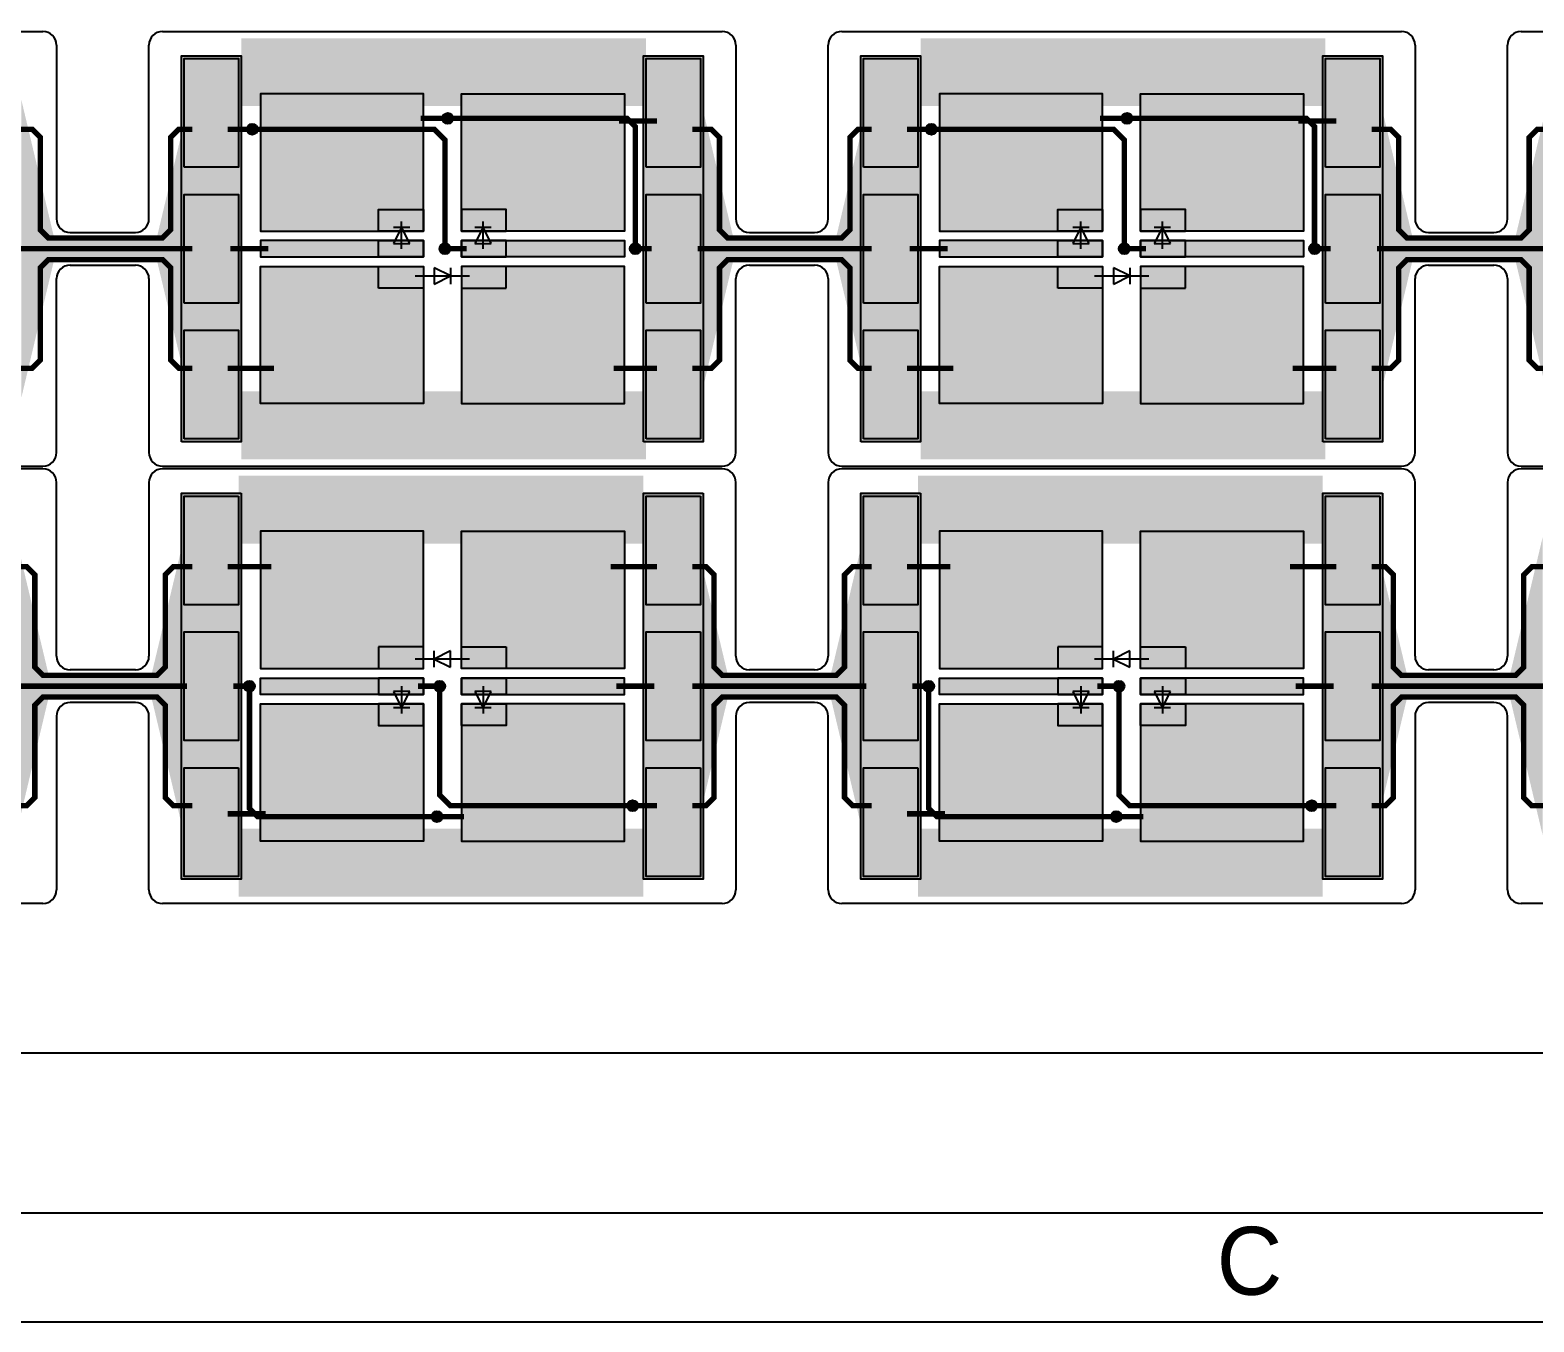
# Model space of a CAD drawing. Extents: x 1822 to 2392, y 725 to 1125.
# Drawn here: x 1937.5 to 1992.9, y 725.2 to 772.8 of the extents above; entities that cross this region are included whole.
import ezdxf

# ---------------------------------------------------------------- set-up
doc = ezdxf.new("R2010")
doc.units = 0
doc.header["$LTSCALE"] = 0.2
doc.layers.get('0').update_dxf_attribs({"linetype": 'CONTINUOUS'})
for name, color, linetype in [('BS', 1, 'CONTINUOUS'), ('Durchsteiger', 3, 'CONTINUOUS'), ('LED', 7, 'CONTINUOUS'), ('LS', 5, 'CONTINUOUS'), ('Rand', 6, 'CONTINUOUS')]:
    doc.layers.add(name, color=color, linetype=linetype)

# ---------------------------------------------------------------- blocks, each defined once
blk = doc.blocks.new('A2Q')
blk.add_line((570, 4), (4, 4))
blk.add_lwpolyline([(0, 0), (570, 0), (570, 400), (0, 400)], close=True)
blk.add_text('C', height=2.5).set_placement((159, 1))

msp = doc.modelspace()

# ---------------------------------------------------------------- hatches: boundary and pattern name
at = {"layer": 'BS'}
h = msp.add_hatch(color=256, dxfattribs=at)
h.paths.add_polyline_path([(1945.2, 771.7), (1943.2, 771.7), (1943.2, 767.7), (1945.2, 767.7)])
h.paths.add_polyline_path([(1945.2, 766.7), (1943.2, 766.7), (1943.2, 762.7), (1945.2, 762.7)])
h.paths.add_polyline_path([(1945.2, 761.7), (1943.2, 761.7), (1943.2, 757.7), (1945.2, 757.7)])
h = msp.add_hatch(color=256, dxfattribs=at)
h.paths.add_polyline_path([(1962.2, 771.7), (1960.2, 771.7), (1960.2, 767.7), (1962.2, 767.7)])
h.paths.add_polyline_path([(1962.2, 766.7), (1960.2, 766.7), (1960.2, 762.7), (1962.2, 762.7)])
h.paths.add_polyline_path([(1962.2, 761.7), (1960.2, 761.7), (1960.2, 757.7), (1962.2, 757.7)])
h = msp.add_hatch(color=256, dxfattribs=at)
h.paths.add_polyline_path([(1970.2, 771.7), (1968.2, 771.7), (1968.2, 767.7), (1970.2, 767.7)])
h.paths.add_polyline_path([(1970.2, 766.7), (1968.2, 766.7), (1968.2, 762.7), (1970.2, 762.7)])
h.paths.add_polyline_path([(1970.2, 761.7), (1968.2, 761.7), (1968.2, 757.7), (1970.2, 757.7)])
h = msp.add_hatch(color=256, dxfattribs=at)
h.paths.add_polyline_path([(1987.2, 771.7), (1985.2, 771.7), (1985.2, 767.7), (1987.2, 767.7)])
h.paths.add_polyline_path([(1987.2, 766.7), (1985.2, 766.7), (1985.2, 762.7), (1987.2, 762.7)])
h.paths.add_polyline_path([(1987.2, 761.7), (1985.2, 761.7), (1985.2, 757.7), (1987.2, 757.7)])
h = msp.add_hatch(color=256, dxfattribs=at)
h.paths.add_polyline_path([(1946, 770.4), (1946, 765.35), (1950.35, 765.35), (1950.35, 766.15), (1952, 766.15), (1952, 770.4)])
h.paths.add_polyline_path([(1946, 765), (1946, 764.4), (1950.35, 764.4), (1950.35, 765)])
h.paths.add_polyline_path([(1946, 764.05), (1946, 759), (1952, 759), (1952, 763.25), (1950.35, 763.25), (1950.35, 764.05)])
h.paths.add_polyline_path([(1955.05, 764.05), (1955.05, 763.25), (1953.4, 763.25), (1953.4, 759), (1959.4, 759), (1959.4, 764.05)])
h.paths.add_polyline_path([(1955.05, 765), (1955.05, 764.4), (1959.4, 764.4), (1959.4, 765)])
h.paths.add_polyline_path([(1953.4, 770.4), (1953.4, 766.15), (1955.05, 766.15), (1955.05, 765.35), (1959.4, 765.35), (1959.4, 770.4)])
h.paths.add_polyline_path([(1953.4, 766.15), (1953.4, 765.35), (1954.125, 765.35), (1954.2, 765.5), (1954.275, 765.35), (1955.05, 765.35), (1955.05, 766.15)], flags=17)
h.paths.add_polyline_path([(1953.4, 765), (1953.4, 764.4), (1955.05, 764.4), (1955.05, 765), (1954.45, 765), (1954.5, 764.9), (1953.9, 764.9), (1953.95, 765)])
h.paths.add_polyline_path([(1953.4, 764.05), (1953.4, 763.25), (1955.05, 763.25), (1955.05, 764.05)], flags=17)
h.paths.add_polyline_path([(1950.35, 764.05), (1950.35, 763.25), (1952, 763.25), (1952, 764.05)], flags=16)
h.paths.add_polyline_path([(1950.35, 765), (1950.35, 764.4), (1952, 764.4), (1952, 765), (1951.45, 765), (1951.5, 764.9), (1950.9, 764.9), (1950.95, 765)])
h.paths.add_polyline_path([(1950.35, 766.15), (1950.35, 765.35), (1951.125, 765.35), (1951.2, 765.5), (1951.275, 765.35), (1952, 765.35), (1952, 766.15)], flags=17)
h = msp.add_hatch(color=256, dxfattribs=at)
h.paths.add_polyline_path([(1971, 770.4), (1971, 765.35), (1975.35, 765.35), (1975.35, 766.15), (1977, 766.15), (1977, 770.4)])
h.paths.add_polyline_path([(1971, 765), (1971, 764.4), (1975.35, 764.4), (1975.35, 765)])
h.paths.add_polyline_path([(1971, 764.05), (1971, 759), (1977, 759), (1977, 763.25), (1975.35, 763.25), (1975.35, 764.05)])
h.paths.add_polyline_path([(1980.05, 764.05), (1980.05, 763.25), (1978.4, 763.25), (1978.4, 759), (1984.4, 759), (1984.4, 764.05)])
h.paths.add_polyline_path([(1980.05, 765), (1980.05, 764.4), (1984.4, 764.4), (1984.4, 765)])
h.paths.add_polyline_path([(1978.4, 770.4), (1978.4, 766.15), (1980.05, 766.15), (1980.05, 765.35), (1984.4, 765.35), (1984.4, 770.4)])
h.paths.add_polyline_path([(1978.4, 766.15), (1978.4, 765.35), (1979.125, 765.35), (1979.2, 765.5), (1979.275, 765.35), (1980.05, 765.35), (1980.05, 766.15)], flags=17)
h.paths.add_polyline_path([(1978.4, 765), (1978.4, 764.4), (1980.05, 764.4), (1980.05, 765), (1979.45, 765), (1979.5, 764.9), (1978.9, 764.9), (1978.95, 765)])
h.paths.add_polyline_path([(1978.4, 764.05), (1978.4, 763.25), (1980.05, 763.25), (1980.05, 764.05)], flags=17)
h.paths.add_polyline_path([(1975.35, 764.05), (1975.35, 763.25), (1977, 763.25), (1977, 764.05)], flags=16)
h.paths.add_polyline_path([(1975.35, 765), (1975.35, 764.4), (1977, 764.4), (1977, 765), (1976.45, 765), (1976.5, 764.9), (1975.9, 764.9), (1975.95, 765)])
h.paths.add_polyline_path([(1975.35, 766.15), (1975.35, 765.35), (1976.125, 765.35), (1976.2, 765.5), (1976.275, 765.35), (1977, 765.35), (1977, 766.15)], flags=17)
h = msp.add_hatch(color=256, dxfattribs=at)
h.paths.add_polyline_path([(1943.2, 741.6), (1945.2, 741.6), (1945.2, 745.6), (1943.2, 745.6)])
h.paths.add_polyline_path([(1943.2, 746.6), (1945.2, 746.6), (1945.2, 750.6), (1943.2, 750.6)])
h.paths.add_polyline_path([(1943.2, 751.6), (1945.2, 751.6), (1945.2, 755.6), (1943.2, 755.6)])
h = msp.add_hatch(color=256, dxfattribs=at)
h.paths.add_polyline_path([(1960.2, 741.6), (1962.2, 741.6), (1962.2, 745.6), (1960.2, 745.6)])
h.paths.add_polyline_path([(1960.2, 746.6), (1962.2, 746.6), (1962.2, 750.6), (1960.2, 750.6)])
h.paths.add_polyline_path([(1960.2, 751.6), (1962.2, 751.6), (1962.2, 755.6), (1960.2, 755.6)])
h = msp.add_hatch(color=256, dxfattribs=at)
h.paths.add_polyline_path([(1968.2, 741.6), (1970.2, 741.6), (1970.2, 745.6), (1968.2, 745.6)])
h.paths.add_polyline_path([(1968.2, 746.6), (1970.2, 746.6), (1970.2, 750.6), (1968.2, 750.6)])
h.paths.add_polyline_path([(1968.2, 751.6), (1970.2, 751.6), (1970.2, 755.6), (1968.2, 755.6)])
h = msp.add_hatch(color=256, dxfattribs=at)
h.paths.add_polyline_path([(1985.2, 741.6), (1987.2, 741.6), (1987.2, 745.6), (1985.2, 745.6)])
h.paths.add_polyline_path([(1985.2, 746.6), (1987.2, 746.6), (1987.2, 750.6), (1985.2, 750.6)])
h.paths.add_polyline_path([(1985.2, 751.6), (1987.2, 751.6), (1987.2, 755.6), (1985.2, 755.6)])
h = msp.add_hatch(color=256, dxfattribs=at)
h.paths.add_polyline_path([(1959.4, 742.9), (1959.4, 747.95), (1955.05, 747.95), (1955.05, 747.15), (1953.4, 747.15), (1953.4, 742.9)])
h.paths.add_polyline_path([(1959.4, 748.3), (1959.4, 748.9), (1955.05, 748.9), (1955.05, 748.3)])
h.paths.add_polyline_path([(1959.4, 749.25), (1959.4, 754.3), (1953.4, 754.3), (1953.4, 750.05), (1955.05, 750.05), (1955.05, 749.25)])
h.paths.add_polyline_path([(1950.35, 749.25), (1950.35, 750.05), (1952, 750.05), (1952, 754.3), (1946, 754.3), (1946, 749.25)])
h.paths.add_polyline_path([(1950.35, 748.3), (1950.35, 748.9), (1946, 748.9), (1946, 748.3)])
h.paths.add_polyline_path([(1952, 742.9), (1952, 747.15), (1950.35, 747.15), (1950.35, 747.95), (1946, 747.95), (1946, 742.9)])
h.paths.add_polyline_path([(1952, 747.15), (1952, 747.95), (1951.275, 747.95), (1951.2, 747.8), (1951.125, 747.95), (1950.35, 747.95), (1950.35, 747.15)], flags=17)
h.paths.add_polyline_path([(1952, 748.3), (1952, 748.9), (1950.35, 748.9), (1950.35, 748.3), (1950.95, 748.3), (1950.9, 748.4), (1951.5, 748.4), (1951.45, 748.3)])
h.paths.add_polyline_path([(1952, 749.25), (1952, 750.05), (1950.35, 750.05), (1950.35, 749.25)], flags=17)
h.paths.add_polyline_path([(1955.05, 749.25), (1955.05, 750.05), (1953.4, 750.05), (1953.4, 749.25)], flags=16)
h.paths.add_polyline_path([(1955.05, 748.3), (1955.05, 748.9), (1953.4, 748.9), (1953.4, 748.3), (1953.95, 748.3), (1953.9, 748.4), (1954.5, 748.4), (1954.45, 748.3)])
h.paths.add_polyline_path([(1955.05, 747.15), (1955.05, 747.95), (1954.275, 747.95), (1954.2, 747.8), (1954.125, 747.95), (1953.4, 747.95), (1953.4, 747.15)], flags=17)
h = msp.add_hatch(color=256, dxfattribs=at)
h.paths.add_polyline_path([(1984.4, 742.9), (1984.4, 747.95), (1980.05, 747.95), (1980.05, 747.15), (1978.4, 747.15), (1978.4, 742.9)])
h.paths.add_polyline_path([(1984.4, 748.3), (1984.4, 748.9), (1980.05, 748.9), (1980.05, 748.3)])
h.paths.add_polyline_path([(1984.4, 749.25), (1984.4, 754.3), (1978.4, 754.3), (1978.4, 750.05), (1980.05, 750.05), (1980.05, 749.25)])
h.paths.add_polyline_path([(1975.35, 749.25), (1975.35, 750.05), (1977, 750.05), (1977, 754.3), (1971, 754.3), (1971, 749.25)])
h.paths.add_polyline_path([(1975.35, 748.3), (1975.35, 748.9), (1971, 748.9), (1971, 748.3)])
h.paths.add_polyline_path([(1977, 742.9), (1977, 747.15), (1975.35, 747.15), (1975.35, 747.95), (1971, 747.95), (1971, 742.9)])
h.paths.add_polyline_path([(1977, 747.15), (1977, 747.95), (1976.275, 747.95), (1976.2, 747.8), (1976.125, 747.95), (1975.35, 747.95), (1975.35, 747.15)], flags=17)
h.paths.add_polyline_path([(1977, 748.3), (1977, 748.9), (1975.35, 748.9), (1975.35, 748.3), (1975.95, 748.3), (1975.9, 748.4), (1976.5, 748.4), (1976.45, 748.3)])
h.paths.add_polyline_path([(1977, 749.25), (1977, 750.05), (1975.35, 750.05), (1975.35, 749.25)], flags=17)
h.paths.add_polyline_path([(1980.05, 749.25), (1980.05, 750.05), (1978.4, 750.05), (1978.4, 749.25)], flags=16)
h.paths.add_polyline_path([(1980.05, 748.3), (1980.05, 748.9), (1978.4, 748.9), (1978.4, 748.3), (1978.95, 748.3), (1978.9, 748.4), (1979.5, 748.4), (1979.45, 748.3)])
h.paths.add_polyline_path([(1980.05, 747.15), (1980.05, 747.95), (1979.275, 747.95), (1979.2, 747.8), (1979.125, 747.95), (1978.4, 747.95), (1978.4, 747.15)], flags=17)
at = {"layer": 'Durchsteiger'}
for points in [[(1952.9, 769.7, 1), (1952.9, 769.3, 1)], [(1977.9, 769.7, 1), (1977.9, 769.3, 1)], [(1945.7, 769.3, 1), (1945.7, 768.9, 1)], [(1970.7, 769.3, 1), (1970.7, 768.9, 1)], [(1952.8, 764.9, 1), (1952.8, 764.5, 1)], [(1959.8, 764.9, 1), (1959.8, 764.5, 1)], [(1977.8, 764.9, 1), (1977.8, 764.5, 1)], [(1984.8, 764.9, 1), (1984.8, 764.5, 1)], [(1945.6, 748.4, 1), (1945.6, 748.8, 1)], [(1952.6, 748.4, 1), (1952.6, 748.8, 1)], [(1970.6, 748.4, 1), (1970.6, 748.8, 1)], [(1977.6, 748.4, 1), (1977.6, 748.8, 1)], [(1952.5, 743.6, 1), (1952.5, 744, 1)], [(1959.7, 744, 1), (1959.7, 744.4, 1)], [(1977.5, 743.6, 1), (1977.5, 744, 1)], [(1984.7, 744, 1), (1984.7, 744.4, 1)]]:
    msp.add_hatch(color=256, dxfattribs=at).paths.add_polyline_path(points)
at = {"layer": 'LS'}
for points in [[(1945.3, 771.8), (1943.1, 771.8), (1943.1, 757.6), (1945.3, 757.6)], [(1962.3, 771.8), (1960.1, 771.8), (1960.1, 757.6), (1962.3, 757.6)], [(1970.3, 771.8), (1968.1, 771.8), (1968.1, 757.6), (1970.3, 757.6)], [(1987.3, 771.8), (1985.1, 771.8), (1985.1, 757.6), (1987.3, 757.6)], [(1945.3, 755.7), (1943.1, 755.7), (1943.1, 741.5), (1945.3, 741.5)], [(1962.3, 755.7), (1960.1, 755.7), (1960.1, 741.5), (1962.3, 741.5)], [(1970.3, 755.7), (1968.1, 755.7), (1968.1, 741.5), (1970.3, 741.5)], [(1987.3, 755.7), (1985.1, 755.7), (1985.1, 741.5), (1987.3, 741.5)]]:
    msp.add_hatch(color=256, dxfattribs=at).paths.add_polyline_path(points)

# ---------------------------------------------------------------- linework, layer by layer
at = {"layer": 'BS'}
for p, q in [((1952.6, 764.7), (1952.8, 764.7)), ((1952.7, 764.6), (1952.7, 764.8)), ((1977.6, 764.7), (1977.8, 764.7)), ((1977.7, 764.6), (1977.7, 764.8)), ((1952.8, 748.6), (1952.6, 748.6)), ((1952.7, 748.7), (1952.7, 748.5)), ((1977.8, 748.6), (1977.6, 748.6)), ((1977.7, 748.7), (1977.7, 748.5))]:
    msp.add_line(p, q, dxfattribs=at)
for points in [[(1943.2, 767.7), (1943.2, 771.7), (1945.2, 771.7), (1945.2, 767.7)], [(1960.2, 767.7), (1960.2, 771.7), (1962.2, 771.7), (1962.2, 767.7)], [(1968.2, 767.7), (1968.2, 771.7), (1970.2, 771.7), (1970.2, 767.7)], [(1985.2, 767.7), (1985.2, 771.7), (1987.2, 771.7), (1987.2, 767.7)], [(1952, 765.35), (1952, 770.4), (1946, 770.4), (1946, 765.35)], [(1953.4, 765.35), (1953.4, 770.4), (1959.4, 770.4), (1959.4, 765.35)], [(1977, 765.35), (1977, 770.4), (1971, 770.4), (1971, 765.35)], [(1978.4, 765.35), (1978.4, 770.4), (1984.4, 770.4), (1984.4, 765.35)], [(1943.2, 762.7), (1943.2, 766.7), (1945.2, 766.7), (1945.2, 762.7)], [(1960.2, 762.7), (1960.2, 766.7), (1962.2, 766.7), (1962.2, 762.7)], [(1968.2, 762.7), (1968.2, 766.7), (1970.2, 766.7), (1970.2, 762.7)], [(1985.2, 762.7), (1985.2, 766.7), (1987.2, 766.7), (1987.2, 762.7)], [(1950.35, 765.35), (1950.35, 766.15), (1952, 766.15), (1952, 765.35)], [(1955.05, 765.35), (1955.05, 766.15), (1953.4, 766.15), (1953.4, 765.35)], [(1975.35, 765.35), (1975.35, 766.15), (1977, 766.15), (1977, 765.35)], [(1980.05, 765.35), (1980.05, 766.15), (1978.4, 766.15), (1978.4, 765.35)], [(1952, 764.4), (1952, 765), (1946, 765), (1946, 764.4)], [(1950.35, 764.4), (1950.35, 765), (1952, 765), (1952, 764.4)], [(1955.05, 764.4), (1955.05, 765), (1953.4, 765), (1953.4, 764.4)], [(1953.4, 764.4), (1953.4, 765), (1959.4, 765), (1959.4, 764.4)], [(1977, 764.4), (1977, 765), (1971, 765), (1971, 764.4)], [(1975.35, 764.4), (1975.35, 765), (1977, 765), (1977, 764.4)], [(1980.05, 764.4), (1980.05, 765), (1978.4, 765), (1978.4, 764.4)], [(1978.4, 764.4), (1978.4, 765), (1984.4, 765), (1984.4, 764.4)], [(1952, 764.05), (1952, 759), (1946, 759), (1946, 764.05)], [(1950.35, 763.25), (1950.35, 764.05), (1952, 764.05), (1952, 763.25)], [(1955.05, 763.25), (1955.05, 764.05), (1953.4, 764.05), (1953.4, 763.25)], [(1953.4, 764.05), (1953.4, 759), (1959.4, 759), (1959.4, 764.05)], [(1977, 764.05), (1977, 759), (1971, 759), (1971, 764.05)], [(1975.35, 763.25), (1975.35, 764.05), (1977, 764.05), (1977, 763.25)], [(1980.05, 763.25), (1980.05, 764.05), (1978.4, 764.05), (1978.4, 763.25)], [(1978.4, 764.05), (1978.4, 759), (1984.4, 759), (1984.4, 764.05)], [(1943.2, 757.7), (1943.2, 761.7), (1945.2, 761.7), (1945.2, 757.7)], [(1960.2, 757.7), (1960.2, 761.7), (1962.2, 761.7), (1962.2, 757.7)], [(1968.2, 757.7), (1968.2, 761.7), (1970.2, 761.7), (1970.2, 757.7)], [(1985.2, 757.7), (1985.2, 761.7), (1987.2, 761.7), (1987.2, 757.7)], [(1945.2, 755.6), (1945.2, 751.6), (1943.2, 751.6), (1943.2, 755.6)], [(1962.2, 755.6), (1962.2, 751.6), (1960.2, 751.6), (1960.2, 755.6)], [(1970.2, 755.6), (1970.2, 751.6), (1968.2, 751.6), (1968.2, 755.6)], [(1987.2, 755.6), (1987.2, 751.6), (1985.2, 751.6), (1985.2, 755.6)], [(1952, 749.25), (1952, 754.3), (1946, 754.3), (1946, 749.25)], [(1953.4, 749.25), (1953.4, 754.3), (1959.4, 754.3), (1959.4, 749.25)], [(1977, 749.25), (1977, 754.3), (1971, 754.3), (1971, 749.25)], [(1978.4, 749.25), (1978.4, 754.3), (1984.4, 754.3), (1984.4, 749.25)], [(1945.2, 750.6), (1945.2, 746.6), (1943.2, 746.6), (1943.2, 750.6)], [(1962.2, 750.6), (1962.2, 746.6), (1960.2, 746.6), (1960.2, 750.6)], [(1970.2, 750.6), (1970.2, 746.6), (1968.2, 746.6), (1968.2, 750.6)], [(1987.2, 750.6), (1987.2, 746.6), (1985.2, 746.6), (1985.2, 750.6)], [(1950.35, 750.05), (1950.35, 749.25), (1952, 749.25), (1952, 750.05)], [(1955.05, 750.05), (1955.05, 749.25), (1953.4, 749.25), (1953.4, 750.05)], [(1975.35, 750.05), (1975.35, 749.25), (1977, 749.25), (1977, 750.05)], [(1980.05, 750.05), (1980.05, 749.25), (1978.4, 749.25), (1978.4, 750.05)], [(1952, 748.9), (1952, 748.3), (1946, 748.3), (1946, 748.9)], [(1950.35, 748.9), (1950.35, 748.3), (1952, 748.3), (1952, 748.9)], [(1955.05, 748.9), (1955.05, 748.3), (1953.4, 748.3), (1953.4, 748.9)], [(1953.4, 748.9), (1953.4, 748.3), (1959.4, 748.3), (1959.4, 748.9)], [(1977, 748.9), (1977, 748.3), (1971, 748.3), (1971, 748.9)], [(1975.35, 748.9), (1975.35, 748.3), (1977, 748.3), (1977, 748.9)], [(1980.05, 748.9), (1980.05, 748.3), (1978.4, 748.3), (1978.4, 748.9)], [(1978.4, 748.9), (1978.4, 748.3), (1984.4, 748.3), (1984.4, 748.9)], [(1952, 747.95), (1952, 742.9), (1946, 742.9), (1946, 747.95)], [(1950.35, 747.95), (1950.35, 747.15), (1952, 747.15), (1952, 747.95)], [(1955.05, 747.95), (1955.05, 747.15), (1953.4, 747.15), (1953.4, 747.95)], [(1953.4, 747.95), (1953.4, 742.9), (1959.4, 742.9), (1959.4, 747.95)], [(1977, 747.95), (1977, 742.9), (1971, 742.9), (1971, 747.95)], [(1975.35, 747.95), (1975.35, 747.15), (1977, 747.15), (1977, 747.95)], [(1980.05, 747.95), (1980.05, 747.15), (1978.4, 747.15), (1978.4, 747.95)], [(1978.4, 747.95), (1978.4, 742.9), (1984.4, 742.9), (1984.4, 747.95)], [(1945.2, 745.6), (1945.2, 741.6), (1943.2, 741.6), (1943.2, 745.6)], [(1962.2, 745.6), (1962.2, 741.6), (1960.2, 741.6), (1960.2, 745.6)], [(1970.2, 745.6), (1970.2, 741.6), (1968.2, 741.6), (1968.2, 745.6)], [(1987.2, 745.6), (1987.2, 741.6), (1985.2, 741.6), (1985.2, 745.6)]]:
    msp.add_lwpolyline(points, close=True, dxfattribs=at)
at = {"layer": 'BS', "const_width": 0.2}
for points in [[(1951.9, 769.5), (1952.8, 769.5)], [(1959.2, 769.4), (1960.6, 769.4)], [(1976.9, 769.5), (1977.8, 769.5)], [(1984.2, 769.4), (1985.6, 769.4)], [(1936.9, 769.1), (1937.6, 769.1), (1937.9, 768.8), (1937.9, 765.4), (1938.2, 765.1), (1940.1, 765.1)], [(1940.1, 765.1), (1942.4, 765.1), (1942.7, 765.4), (1942.7, 768.8), (1943, 769.1), (1943.5, 769.1)], [(1945.6, 769.1), (1944.8, 769.1)], [(1961.9, 769.1), (1962.6, 769.1), (1962.9, 768.8), (1962.9, 765.4), (1963.2, 765.1), (1965.1, 765.1)], [(1965.1, 765.1), (1967.4, 765.1), (1967.7, 765.4), (1967.7, 768.8), (1968, 769.1), (1968.5, 769.1)], [(1970.6, 769.1), (1969.8, 769.1)], [(1986.9, 769.1), (1987.6, 769.1), (1987.9, 768.8), (1987.9, 765.4), (1988.2, 765.1), (1990.1, 765.1)], [(1990.1, 765.1), (1992.4, 765.1), (1992.7, 765.4), (1992.7, 768.8), (1993, 769.1), (1993.5, 769.1)], [(1936.9, 760.3), (1937.6, 760.3), (1937.9, 760.6), (1937.9, 764), (1938.2, 764.3), (1940.1, 764.3)], [(1937.1, 764.7), (1940.1, 764.7)], [(1940.1, 764.7), (1943.5, 764.7)], [(1940.1, 764.3), (1942.4, 764.3), (1942.7, 764), (1942.7, 760.6), (1943, 760.3), (1943.5, 760.3)], [(1944.9, 764.7), (1946.3, 764.7)], [(1952.9, 764.7), (1953.6, 764.7)], [(1959.9, 764.7), (1960.4, 764.7)], [(1961.9, 760.3), (1962.6, 760.3), (1962.9, 760.6), (1962.9, 764), (1963.2, 764.3), (1965.1, 764.3)], [(1962.1, 764.7), (1965.1, 764.7)], [(1965.1, 764.7), (1968.5, 764.7)], [(1965.1, 764.3), (1967.4, 764.3), (1967.7, 764), (1967.7, 760.6), (1968, 760.3), (1968.5, 760.3)], [(1969.9, 764.7), (1971.3, 764.7)], [(1977.9, 764.7), (1978.6, 764.7)], [(1984.9, 764.7), (1985.4, 764.7)], [(1986.9, 760.3), (1987.6, 760.3), (1987.9, 760.6), (1987.9, 764), (1988.2, 764.3), (1990.1, 764.3)], [(1987.1, 764.7), (1990.1, 764.7)], [(1990.1, 764.7), (1993.5, 764.7)], [(1990.1, 764.3), (1992.4, 764.3), (1992.7, 764), (1992.7, 760.6), (1993, 760.3), (1993.5, 760.3)], [(1944.8, 760.3), (1946.5, 760.3)], [(1959, 760.3), (1960.6, 760.3)], [(1969.8, 760.3), (1971.5, 760.3)], [(1984, 760.3), (1985.6, 760.3)], [(1940.3, 749), (1938, 749), (1937.7, 749.3), (1937.7, 752.7), (1937.4, 753), (1936.9, 753)], [(1943.5, 753), (1942.8, 753), (1942.5, 752.7), (1942.5, 749.3), (1942.2, 749), (1940.3, 749)], [(1946.4, 753), (1944.8, 753)], [(1960.6, 753), (1958.9, 753)], [(1965.3, 749), (1963, 749), (1962.7, 749.3), (1962.7, 752.7), (1962.4, 753), (1961.9, 753)], [(1968.5, 753), (1967.8, 753), (1967.5, 752.7), (1967.5, 749.3), (1967.2, 749), (1965.3, 749)], [(1971.4, 753), (1969.8, 753)], [(1985.6, 753), (1983.9, 753)], [(1990.3, 749), (1988, 749), (1987.7, 749.3), (1987.7, 752.7), (1987.4, 753), (1986.9, 753)], [(1993.5, 753), (1992.8, 753), (1992.5, 752.7), (1992.5, 749.3), (1992.2, 749), (1990.3, 749)], [(1940.3, 748.6), (1936.9, 748.6)], [(1943.3, 748.6), (1940.3, 748.6)], [(1945.5, 748.6), (1945, 748.6)], [(1952.5, 748.6), (1951.8, 748.6)], [(1960.5, 748.6), (1959.1, 748.6)], [(1965.3, 748.6), (1961.9, 748.6)], [(1968.3, 748.6), (1965.3, 748.6)], [(1970.5, 748.6), (1970, 748.6)], [(1977.5, 748.6), (1976.8, 748.6)], [(1985.5, 748.6), (1984.1, 748.6)], [(1990.3, 748.6), (1986.9, 748.6)], [(1993.3, 748.6), (1990.3, 748.6)], [(1940.3, 748.2), (1938, 748.2), (1937.7, 747.9), (1937.7, 744.5), (1937.4, 744.2), (1936.9, 744.2)], [(1943.5, 744.2), (1942.8, 744.2), (1942.5, 744.5), (1942.5, 747.9), (1942.2, 748.2), (1940.3, 748.2)], [(1965.3, 748.2), (1963, 748.2), (1962.7, 747.9), (1962.7, 744.5), (1962.4, 744.2), (1961.9, 744.2)], [(1968.5, 744.2), (1967.8, 744.2), (1967.5, 744.5), (1967.5, 747.9), (1967.2, 748.2), (1965.3, 748.2)], [(1990.3, 748.2), (1988, 748.2), (1987.7, 747.9), (1987.7, 744.5), (1987.4, 744.2), (1986.9, 744.2)], [(1993.5, 744.2), (1992.8, 744.2), (1992.5, 744.5), (1992.5, 747.9), (1992.2, 748.2), (1990.3, 748.2)], [(1946.2, 743.9), (1944.8, 743.9)], [(1959.8, 744.2), (1960.6, 744.2)], [(1971.2, 743.9), (1969.8, 743.9)], [(1984.8, 744.2), (1985.6, 744.2)], [(1953.5, 743.8), (1952.6, 743.8)], [(1978.5, 743.8), (1977.6, 743.8)]]:
    msp.add_lwpolyline(points, dxfattribs=at)
at = {"layer": 'Durchsteiger'}
for centre in [(1952.9, 769.5), (1977.9, 769.5), (1945.7, 769.1), (1970.7, 769.1), (1952.8, 764.7), (1959.8, 764.7), (1977.8, 764.7), (1984.8, 764.7), (1945.6, 748.6), (1952.6, 748.6), (1970.6, 748.6), (1977.6, 748.6), (1952.5, 743.8), (1959.7, 744.2), (1977.5, 743.8), (1984.7, 744.2)]:
    msp.add_circle(centre, 0.2, dxfattribs=at)
at = {"layer": 'LED'}
for p, q in [((1951.2, 765.5), (1950.9, 764.9)), ((1950.9, 765.5), (1951.5, 765.5)), ((1951.2, 764.7), (1951.2, 765.7)), ((1951.5, 764.9), (1951.2, 765.5)), ((1954.2, 765.5), (1953.9, 764.9)), ((1953.9, 765.5), (1954.5, 765.5)), ((1954.2, 764.7), (1954.2, 765.7)), ((1954.5, 764.9), (1954.2, 765.5)), ((1976.2, 765.5), (1975.9, 764.9)), ((1975.9, 765.5), (1976.5, 765.5)), ((1976.2, 764.7), (1976.2, 765.7)), ((1976.5, 764.9), (1976.2, 765.5)), ((1979.2, 765.5), (1978.9, 764.9)), ((1978.9, 765.5), (1979.5, 765.5)), ((1979.2, 764.7), (1979.2, 765.7)), ((1979.5, 764.9), (1979.2, 765.5)), ((1950.9, 764.9), (1951.5, 764.9)), ((1953.9, 764.9), (1954.5, 764.9)), ((1975.9, 764.9), (1976.5, 764.9)), ((1978.9, 764.9), (1979.5, 764.9)), ((1952.4, 764), (1952.4, 763.4)), ((1953, 763.7), (1952.4, 764)), ((1953, 764), (1953, 763.4)), ((1977.4, 764), (1977.4, 763.4)), ((1978, 763.7), (1977.4, 764)), ((1978, 764), (1978, 763.4)), ((1951.7, 763.7), (1953.7, 763.7)), ((1952.4, 763.4), (1953, 763.7)), ((1976.7, 763.7), (1978.7, 763.7)), ((1977.4, 763.4), (1978, 763.7)), ((1953.7, 749.6), (1951.7, 749.6)), ((1953, 749.9), (1952.4, 749.6)), ((1952.4, 749.3), (1952.4, 749.9)), ((1952.4, 749.6), (1953, 749.3)), ((1953, 749.3), (1953, 749.9)), ((1978.7, 749.6), (1976.7, 749.6)), ((1978, 749.9), (1977.4, 749.6)), ((1977.4, 749.3), (1977.4, 749.9)), ((1977.4, 749.6), (1978, 749.3)), ((1978, 749.3), (1978, 749.9)), ((1951.5, 748.4), (1950.9, 748.4)), ((1950.9, 748.4), (1951.2, 747.8)), ((1951.2, 748.6), (1951.2, 747.6)), ((1951.2, 747.8), (1951.5, 748.4)), ((1954.5, 748.4), (1953.9, 748.4)), ((1953.9, 748.4), (1954.2, 747.8)), ((1954.2, 748.6), (1954.2, 747.6)), ((1954.2, 747.8), (1954.5, 748.4)), ((1976.5, 748.4), (1975.9, 748.4)), ((1975.9, 748.4), (1976.2, 747.8)), ((1976.2, 748.6), (1976.2, 747.6)), ((1976.2, 747.8), (1976.5, 748.4)), ((1979.5, 748.4), (1978.9, 748.4)), ((1978.9, 748.4), (1979.2, 747.8)), ((1979.2, 748.6), (1979.2, 747.6)), ((1979.2, 747.8), (1979.5, 748.4)), ((1951.5, 747.8), (1950.9, 747.8)), ((1954.5, 747.8), (1953.9, 747.8)), ((1976.5, 747.8), (1975.9, 747.8)), ((1979.5, 747.8), (1978.9, 747.8))]:
    msp.add_line(p, q, dxfattribs=at)
at = {"layer": 'LS'}
for points in [[(1938.4, 764.7, 0.9, 11, 0), (1937.2, 764.7, 15, 15, 0)], [(1942.2, 764.7, 0.9, 11, 0), (1943.4, 764.7, 15, 15, 0)], [(1963.4, 764.7, 0.9, 11, 0), (1962.2, 764.7, 15, 15, 0)], [(1967.2, 764.7, 0.9, 11, 0), (1968.4, 764.7, 15, 15, 0)], [(1988.4, 764.7, 0.9, 11, 0), (1987.2, 764.7, 15, 15, 0)], [(1992.2, 764.7, 0.9, 11, 0), (1993.4, 764.7, 15, 15, 0)], [(1938.2, 748.6, 0.9, 11, 0), (1937, 748.6, 15, 15, 0)], [(1942, 748.6, 0.9, 11, 0), (1943.2, 748.6, 15, 15, 0)], [(1963.2, 748.6, 0.9, 11, 0), (1962, 748.6, 15, 15, 0)], [(1967, 748.6, 0.9, 11, 0), (1968.2, 748.6, 15, 15, 0)], [(1988.2, 748.6, 0.9, 11, 0), (1987, 748.6, 15, 15, 0)], [(1992, 748.6, 0.9, 11, 0), (1993.2, 748.6, 15, 15, 0)]]:
    msp.add_lwpolyline(points, format="xyseb", dxfattribs=at)
for points, const_width in [([(1945.3, 771.2), (1960.2, 771.2)], 2.5), ([(1970.3, 771.2), (1985.2, 771.2)], 2.5), ([(1953, 769.5), (1959.5, 769.5), (1959.8, 769.2), (1959.8, 765), (1959.8, 764.8)], 0.2), ([(1978, 769.5), (1984.5, 769.5), (1984.8, 769.2), (1984.8, 765), (1984.8, 764.8)], 0.2), ([(1945.8, 769.1), (1947.9, 769.1), (1952.4, 769.1), (1952.8, 768.7), (1952.8, 764.8)], 0.2), ([(1970.8, 769.1), (1972.9, 769.1), (1977.4, 769.1), (1977.8, 768.7), (1977.8, 764.8)], 0.2), ([(1938.4, 764.7), (1940.1, 764.7)], 0.9), ([(1940.1, 764.7), (1942.2, 764.7)], 0.9), ([(1963.4, 764.7), (1965.1, 764.7)], 0.9), ([(1965.1, 764.7), (1967.2, 764.7)], 0.9), ([(1988.4, 764.7), (1990.1, 764.7)], 0.9), ([(1990.1, 764.7), (1992.2, 764.7)], 0.9), ([(1945.3, 758.2), (1960.2, 758.2)], 2.5), ([(1970.3, 758.2), (1985.2, 758.2)], 2.5), ([(1960.1, 755.1), (1945.2, 755.1)], 2.5), ([(1985.1, 755.1), (1970.2, 755.1)], 2.5), ([(1940.3, 748.6), (1938.2, 748.6)], 0.9), ([(1942, 748.6), (1940.3, 748.6)], 0.9), ([(1965.3, 748.6), (1963.2, 748.6)], 0.9), ([(1967, 748.6), (1965.3, 748.6)], 0.9), ([(1990.3, 748.6), (1988.2, 748.6)], 0.9), ([(1992, 748.6), (1990.3, 748.6)], 0.9), ([(1952.4, 743.8), (1945.9, 743.8), (1945.6, 744.1), (1945.6, 748.3), (1945.6, 748.5)], 0.2), ([(1959.6, 744.2), (1957.5, 744.2), (1953, 744.2), (1952.6, 744.6), (1952.6, 748.5)], 0.2), ([(1977.4, 743.8), (1970.9, 743.8), (1970.6, 744.1), (1970.6, 748.3), (1970.6, 748.5)], 0.2), ([(1984.6, 744.2), (1982.5, 744.2), (1978, 744.2), (1977.6, 744.6), (1977.6, 748.5)], 0.2), ([(1960.1, 742.1), (1945.2, 742.1)], 2.5), ([(1985.1, 742.1), (1970.2, 742.1)], 2.5)]:
    msp.add_lwpolyline(points, dxfattribs=dict(at, const_width=const_width))
for points in [[(1943.1, 757.6), (1943.1, 771.8), (1945.3, 771.8), (1945.3, 757.6)], [(1960.1, 757.6), (1960.1, 771.8), (1962.3, 771.8), (1962.3, 757.6)], [(1968.1, 757.6), (1968.1, 771.8), (1970.3, 771.8), (1970.3, 757.6)], [(1985.1, 757.6), (1985.1, 771.8), (1987.3, 771.8), (1987.3, 757.6)], [(1945.3, 755.7), (1945.3, 741.5), (1943.1, 741.5), (1943.1, 755.7)], [(1962.3, 755.7), (1962.3, 741.5), (1960.1, 741.5), (1960.1, 755.7)], [(1970.3, 755.7), (1970.3, 741.5), (1968.1, 741.5), (1968.1, 755.7)], [(1987.3, 755.7), (1987.3, 741.5), (1985.1, 741.5), (1985.1, 755.7)]]:
    msp.add_lwpolyline(points, close=True, dxfattribs=at)
at = {"layer": 'Rand'}
for p, q in [((1917.4, 772.7), (1938, 772.7)), ((1942.4, 772.7), (1963, 772.7)), ((1967.4, 772.7), (1988, 772.7)), ((1992.4, 772.7), (2013, 772.7)), ((1938.5, 772.2), (1938.5, 765.8)), ((1941.9, 765.8), (1941.9, 772.2)), ((1963.5, 772.2), (1963.5, 765.8)), ((1966.9, 765.8), (1966.9, 772.2)), ((1988.5, 772.2), (1988.5, 765.8)), ((1991.9, 765.8), (1991.9, 772.2)), ((1939, 765.3), (1940.1, 765.3)), ((1939, 765.3), (1940.1, 765.3)), ((1940.1, 765.3), (1941.4, 765.3)), ((1940.1, 765.3), (1941.4, 765.3)), ((1964, 765.3), (1965.1, 765.3)), ((1964, 765.3), (1965.1, 765.3)), ((1965.1, 765.3), (1966.4, 765.3)), ((1965.1, 765.3), (1966.4, 765.3)), ((1989, 765.3), (1990.1, 765.3)), ((1989, 765.3), (1990.1, 765.3)), ((1990.1, 765.3), (1991.4, 765.3)), ((1990.1, 765.3), (1991.4, 765.3)), ((1939, 764.1), (1940.1, 764.1)), ((1939, 764.1), (1940.1, 764.1)), ((1940.1, 764.1), (1941.4, 764.1)), ((1940.1, 764.1), (1941.4, 764.1)), ((1964, 764.1), (1965.1, 764.1)), ((1964, 764.1), (1965.1, 764.1)), ((1965.1, 764.1), (1966.4, 764.1)), ((1965.1, 764.1), (1966.4, 764.1)), ((1989, 764.1), (1990.1, 764.1)), ((1989, 764.1), (1990.1, 764.1)), ((1990.1, 764.1), (1991.4, 764.1)), ((1990.1, 764.1), (1991.4, 764.1)), ((1938.5, 757.2), (1938.5, 763.6)), ((1941.9, 763.6), (1941.9, 757.2)), ((1963.5, 757.2), (1963.5, 763.6)), ((1966.9, 763.6), (1966.9, 757.2)), ((1988.5, 757.2), (1988.5, 763.6)), ((1991.9, 763.6), (1991.9, 757.2)), ((1917.4, 756.7), (1938, 756.7)), ((1942.4, 756.7), (1963, 756.7)), ((1967.4, 756.7), (1988, 756.7)), ((1992.4, 756.7), (2013, 756.7)), ((1938, 756.6), (1917.4, 756.6)), ((1938.5, 749.7), (1938.5, 756.1)), ((1941.9, 756.1), (1941.9, 749.7)), ((1963, 756.6), (1942.4, 756.6)), ((1963.5, 749.7), (1963.5, 756.1)), ((1966.9, 756.1), (1966.9, 749.7)), ((1988, 756.6), (1967.4, 756.6)), ((1988.5, 749.7), (1988.5, 756.1)), ((1991.9, 756.1), (1991.9, 749.7)), ((2013, 756.6), (1992.4, 756.6)), ((1940.3, 749.2), (1939, 749.2)), ((1940.3, 749.2), (1939, 749.2)), ((1941.4, 749.2), (1940.3, 749.2)), ((1941.4, 749.2), (1940.3, 749.2)), ((1965.3, 749.2), (1964, 749.2)), ((1965.3, 749.2), (1964, 749.2)), ((1966.4, 749.2), (1965.3, 749.2)), ((1966.4, 749.2), (1965.3, 749.2)), ((1990.3, 749.2), (1989, 749.2)), ((1990.3, 749.2), (1989, 749.2)), ((1991.4, 749.2), (1990.3, 749.2)), ((1991.4, 749.2), (1990.3, 749.2)), ((1940.3, 748), (1939, 748)), ((1940.3, 748), (1939, 748)), ((1941.4, 748), (1940.3, 748)), ((1941.4, 748), (1940.3, 748)), ((1965.3, 748), (1964, 748)), ((1965.3, 748), (1964, 748)), ((1966.4, 748), (1965.3, 748)), ((1966.4, 748), (1965.3, 748)), ((1990.3, 748), (1989, 748)), ((1990.3, 748), (1989, 748)), ((1991.4, 748), (1990.3, 748)), ((1991.4, 748), (1990.3, 748)), ((1938.5, 747.5), (1938.5, 741.1)), ((1941.9, 741.1), (1941.9, 747.5)), ((1963.5, 747.5), (1963.5, 741.1)), ((1966.9, 741.1), (1966.9, 747.5)), ((1988.5, 747.5), (1988.5, 741.1)), ((1991.9, 741.1), (1991.9, 747.5)), ((1938, 740.6), (1917.4, 740.6)), ((1963, 740.6), (1942.4, 740.6)), ((1988, 740.6), (1967.4, 740.6)), ((2013, 740.6), (1992.4, 740.6))]:
    msp.add_line(p, q, dxfattribs=at)
msp.add_lwpolyline([(1879, 735.1), (2379, 735.1), (2379, 1035.1), (1879, 1035.1)], close=True, dxfattribs=at)
for centre, start, end in [((1938, 772.2), 0, 90), ((1942.4, 772.2), 90, 180), ((1963, 772.2), 0, 90), ((1967.4, 772.2), 90, 180), ((1988, 772.2), 0, 90), ((1992.4, 772.2), 90, 180), ((1939, 765.8), 180, 270), ((1941.4, 765.8), 270, 0), ((1964, 765.8), 180, 270), ((1966.4, 765.8), 270, 0), ((1989, 765.8), 180, 270), ((1991.4, 765.8), 270, 0), ((1939, 763.6), 90, 180), ((1941.4, 763.6), 0, 90), ((1964, 763.6), 90, 180), ((1966.4, 763.6), 0, 90), ((1989, 763.6), 90, 180), ((1991.4, 763.6), 0, 90), ((1938, 757.2), 270, 0), ((1942.4, 757.2), 180, 270), ((1963, 757.2), 270, 0), ((1967.4, 757.2), 180, 270), ((1988, 757.2), 270, 0), ((1992.4, 757.2), 180, 270), ((1938, 756.1), 0, 90), ((1942.4, 756.1), 90, 180), ((1963, 756.1), 0, 90), ((1967.4, 756.1), 90, 180), ((1988, 756.1), 0, 90), ((1992.4, 756.1), 90, 180), ((1939, 749.7), 180, 270), ((1941.4, 749.7), 270, 0), ((1964, 749.7), 180, 270), ((1966.4, 749.7), 270, 0), ((1989, 749.7), 180, 270), ((1991.4, 749.7), 270, 0), ((1939, 747.5), 90, 180), ((1941.4, 747.5), 0, 90), ((1964, 747.5), 90, 180), ((1966.4, 747.5), 0, 90), ((1989, 747.5), 90, 180), ((1991.4, 747.5), 0, 90), ((1938, 741.1), 270, 0), ((1942.4, 741.1), 180, 270), ((1963, 741.1), 270, 0), ((1967.4, 741.1), 180, 270), ((1988, 741.1), 270, 0), ((1992.4, 741.1), 180, 270)]:
    msp.add_arc(centre, 0.5, start, end, dxfattribs=at)

# ---------------------------------------------------------------- block references
at = {"layer": 'LS'}
msp.add_blockref('A2Q', (1822.2, 725.2), dxfattribs=at)

doc.saveas('drawing.dxf')
